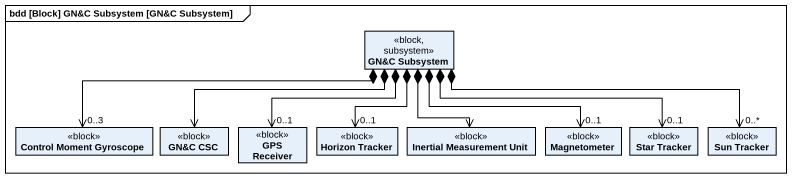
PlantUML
@startuml
mainframe bdd [Block] GN&C Subsystem [GN&C Subsystem]
hide circle
hide empty members
class "GN&C Subsystem" as GN_C_Subsystem <<block, subsystem>>
class "Control Moment Gyroscope" as Control_Moment_Gyroscope <<block>>
class "GN&C CSC" as GN_C_CSC <<block>>
class "GPS Receiver" as GPS_Receiver <<block>>
class "Horizon Tracker" as Horizon_Tracker <<block>>
class "Inertial Measurement Unit" as Inertial_Measurement_Unit <<block>>
class Magnetometer <<block>>
class "Star Tracker" as Star_Tracker <<block>>
class "Sun Tracker" as Sun_Tracker <<block>>
GN_C_Subsystem *-left-> "0..3" Control_Moment_Gyroscope
GN_C_Subsystem *-left-> GN_C_CSC
GN_C_Subsystem *--> "0..1" GPS_Receiver
GN_C_Subsystem *--> "0..1" Horizon_Tracker
GN_C_Subsystem *--> Inertial_Measurement_Unit
GN_C_Subsystem *-right-> "0..1" Magnetometer
GN_C_Subsystem *-right-> "0..1" Star_Tracker
GN_C_Subsystem *-right-> "0..*" Sun_Tracker
@enduml
